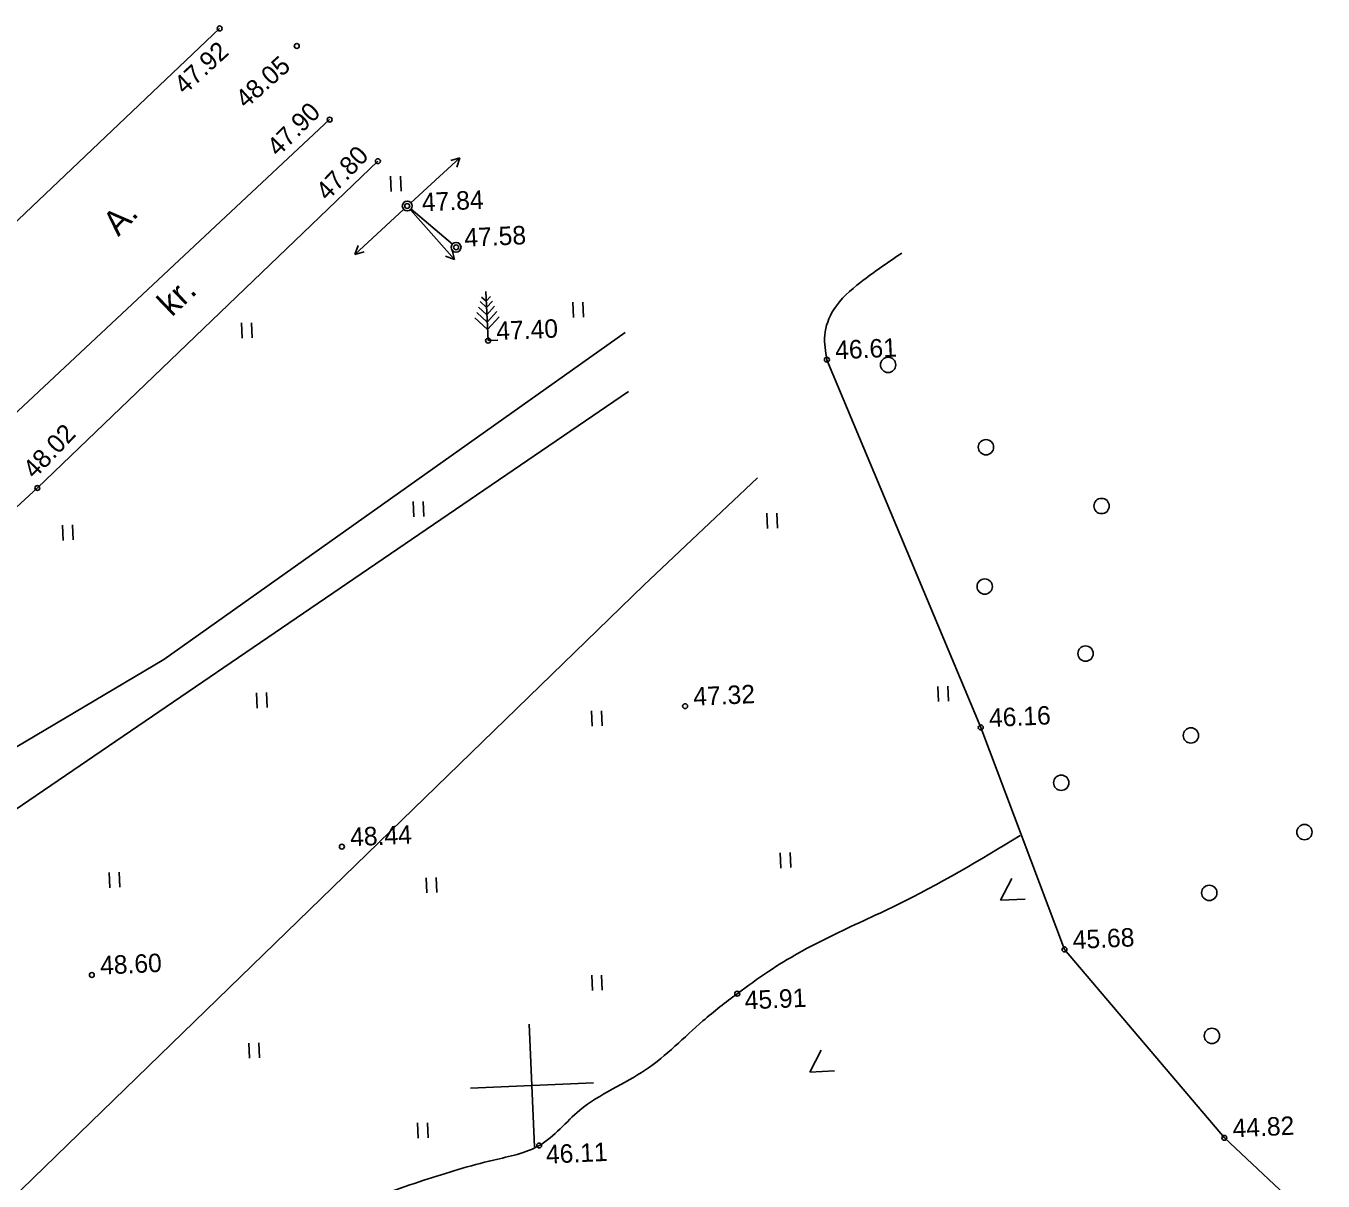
# Model space of a CAD drawing. Extents: x 641549 to 642076, y 6457469 to 6457996.
# Drawn here: x 641835.2 to 641887.9, y 6457880.5 to 6457927.4 of the extents above; entities that cross this region are included whole.
import ezdxf

# ---------------------------------------------------------------- set-up
doc = ezdxf.new("R2010")
doc.units = 0
for name, color, linetype in [('Level 10', 7, 'Continuous'), ('Level 12', 7, 'Continuous'), ('Level 20', 7, 'Continuous'), ('Level 22', 7, 'Continuous'), ('Level 30', 7, 'Continuous'), ('Level 31', 7, 'Continuous'), ('Level 41', 7, 'Continuous'), ('Level 54', 7, 'Continuous'), ('Level 58', 7, 'Continuous'), ('Level 59', 7, 'Continuous'), ('Level 61', 7, 'Continuous'), ('Level 63', 7, 'Continuous')]:
    doc.layers.add(name, color=color, linetype=linetype)

# ---------------------------------------------------------------- blocks, each defined once
blk = doc.blocks.new('KMNOOL')
at = {"layer": 'Level 12'}
for p, q in [((200, 0), (2900, 0)), ((2553.76, 176.18), (2900, 0)), ((2900, 0), (2553.76, -186.54))]:
    blk.add_line(p, q, dxfattribs=at)
blk = doc.blocks.new('KMETS')
at = {"layer": 'Level 10'}
blk.add_circle((0, 0), 311, dxfattribs=at)
blk = doc.blocks.new('KHEIN_')
at = {"layer": 'Level 41'}
for p, q in [((0, 620.11), (0, 0)), ((405.61, 608.83), (405.61, 0))]:
    blk.add_line(p, q, dxfattribs=at)

msp = doc.modelspace()

# ---------------------------------------------------------------- linework, layer by layer
at = {"layer": 'Level 10'}
for p, q in [((641853.906, 6457916.25), (641853.717, 6457916.423)), ((641853.978, 6457914.652), (641853.888, 6457916.65)), ((641853.906, 6457916.25), (641854.079, 6457916.439)), ((641853.944, 6457915.401), (641853.516, 6457915.793)), ((641853.931, 6457915.701), (641853.587, 6457916.015)), ((641853.917, 6457916), (641853.658, 6457916.238)), ((641853.917, 6457916), (641854.155, 6457916.26)), ((641853.931, 6457915.701), (641854.245, 6457916.045)), ((641853.944, 6457915.401), (641854.336, 6457915.83)), ((641853.958, 6457915.101), (641853.444, 6457915.571)), ((641853.958, 6457915.101), (641854.427, 6457915.615)), ((641854.377, 6457914.67), (641853.978, 6457914.652)), ((641853.978, 6457914.652), (641853.978, 6457914.652))]:
    msp.add_line(p, q, dxfattribs=at)
at = {"layer": 'Level 12'}
for p, q in [((641850.693, 6457920.121), (641850.693, 6457920.121)), ((641852.526, 6457918.573), (641850.846, 6457919.992)), ((641852.679, 6457918.444), (641852.679, 6457918.444))]:
    msp.add_line(p, q, dxfattribs=at)
for centre in [(641850.693, 6457920.121), (641852.679, 6457918.444)]:
    msp.add_circle(centre, 0.2, dxfattribs=at)
at = {"layer": 'Level 20'}
msp.add_lwpolyline([(641806.987, 6457853.256), (641832.666, 6457877.882), (641860.305, 6457904.712), (641864.928, 6457909.081)], dxfattribs=at)
at = {"layer": 'Level 22'}
for points in [[(641859.552, 6457914.975), (641840.809, 6457901.694), (641819.877, 6457889.297), (641806.023, 6457873.23)], [(641806.263, 6457868.234), (641826.234, 6457889.777), (641859.679, 6457912.588)]]:
    msp.add_lwpolyline(points, dxfattribs=at)
at = {"layer": 'Level 30'}
for p, q in [((641843.069, 6457927.336), (641843.069, 6457927.336)), ((641847.54, 6457923.631), (641847.54, 6457923.631)), ((641849.501, 6457921.943), (641849.501, 6457921.943)), ((641835.664, 6457908.664), (641835.664, 6457908.664))]:
    msp.add_line(p, q, dxfattribs=at)
for points in [[(641794.599, 6457890.612), (641802.079, 6457888.939), (641815.603, 6457902.069), (641829.697, 6457914.647), (641843.069, 6457927.336)], [(641847.54, 6457923.631), (641833.602, 6457910.611), (641819.826, 6457897.551), (641806.017, 6457884.068)], [(641849.501, 6457921.943), (641835.664, 6457908.664), (641821.59, 6457895.703), (641807.616, 6457881.992)]]:
    msp.add_lwpolyline(points, dxfattribs=at)
at = {"layer": 'Level 31'}
for p, q in [((641846.205, 6457926.623), (641846.205, 6457926.623)), ((641861.983, 6457899.799), (641861.983, 6457899.799)), ((641848.038, 6457894.093), (641848.038, 6457894.093)), ((641837.878, 6457888.877), (641837.878, 6457888.877)), ((641864.103, 6457888.117), (641864.103, 6457888.117)), ((641856.055, 6457881.949), (641856.055, 6457881.949))]:
    msp.add_line(p, q, dxfattribs=at)
for centre in [(641846.205, 6457926.623), (641861.983, 6457899.799), (641848.038, 6457894.093), (641837.878, 6457888.877), (641864.103, 6457888.117), (641856.055, 6457881.949)]:
    msp.add_circle(centre, 0.1, dxfattribs=at)
at = {"layer": 'Level 41'}
for p, q in [((641867.746, 6457913.875), (641867.746, 6457913.875)), ((641867.746, 6457913.875), (641873.997, 6457898.935)), ((641873.997, 6457898.935), (641873.997, 6457898.935)), ((641873.997, 6457898.935), (641877.399, 6457889.915)), ((641874.8, 6457891.916), (641875.261, 6457892.803)), ((641874.8, 6457891.916), (641875.799, 6457891.961)), ((641877.399, 6457889.915), (641877.399, 6457889.915)), ((641877.399, 6457889.915), (641883.896, 6457882.263)), ((641867.058, 6457884.936), (641867.518, 6457885.824)), ((641867.058, 6457884.936), (641868.057, 6457884.981)), ((641883.896, 6457882.263), (641883.896, 6457882.263)), ((641883.896, 6457882.263), (641892.03, 6457874.657))]:
    msp.add_line(p, q, dxfattribs=at)
for points in [[(641867.746, 6457913.875), (641867.657, 6457914.868), (641868.021, 6457915.909), (641869.118, 6457917.023), (641870.787, 6457918.205)], [(641875.601, 6457894.54), (641870.574, 6457891.714), (641867.885, 6457890.445), (641865.367, 6457889.02), (641864.103, 6457888.117), (641862.71, 6457887.015), (641860.381, 6457885.024), (641857.708, 6457883.387), (641856.055, 6457881.949), (641854.202, 6457881.359), (641851.37, 6457880.535), (641848.342, 6457879.497), (641845.802, 6457878.563), (641843.466, 6457877.638), (641842.382, 6457877.138), (641841.957, 6457876.448), (641841.124, 6457875.209), (641840.626, 6457874.449), (641839.994, 6457872.083), (641840.792, 6457869.822), (641842.244, 6457866.689), (641843.893, 6457863.728), (641844.745, 6457862.084), (641845.542, 6457860.767), (641847.261, 6457859.901), (641849.556, 6457859.614), (641852.709, 6457858.771), (641854.678, 6457858.736), (641858.714, 6457858.301), (641862.209, 6457857.145), (641866.372, 6457856.316), (641870.566, 6457855.109), (641874.25, 6457854.29), (641877.046, 6457853.185), (641878.704, 6457852.04)]]:
    msp.add_spline(points, degree=3, dxfattribs=at)
at = {"layer": 'Level 54'}
for centre in [(641846.205, 6457926.623), (641850.693, 6457920.121), (641852.679, 6457918.444), (641853.978, 6457914.652), (641861.983, 6457899.799), (641873.997, 6457898.935), (641848.038, 6457894.093), (641837.878, 6457888.877), (641864.103, 6457888.117), (641883.896, 6457882.263), (641856.055, 6457881.949)]:
    msp.add_circle(centre, 0.1, dxfattribs=at)
at = {"layer": 'Level 59'}
for centre in [(641843.069, 6457927.336), (641847.54, 6457923.631), (641849.501, 6457921.943), (641867.746, 6457913.875), (641835.664, 6457908.664), (641877.399, 6457889.915)]:
    msp.add_circle(centre, 0.1, dxfattribs=at)
at = {"layer": 'Level 61'}
for p, q in [((641855.646, 6457886.885), (641855.869, 6457881.891)), ((641855.646, 6457886.885), (641855.869, 6457881.891)), ((641853.26, 6457884.276), (641858.255, 6457884.5)), ((641853.26, 6457884.276), (641858.255, 6457884.5))]:
    msp.add_line(p, q, dxfattribs=at)

# ---------------------------------------------------------------- block references
at = {"layer": 'Level 12', "xscale": 0.0009998989885521001, "yscale": 0.0009998989885521001}
for rotation in [42.394758994924125, -137.14888987678913, -48.48640559076786]:
    msp.add_blockref('KMNOOL', (641850.693, 6457920.121), dxfattribs=dict(at, rotation=rotation))
at = {"layer": 'Level 41', "xscale": 0.0009998989885521001, "yscale": 0.0009998989885521001, "rotation": 2.563954760017547}
for name, p in [('KHEIN_', (641850.036, 6457920.71)), ('KHEIN_', (641857.448, 6457915.592)), ('KHEIN_', (641843.987, 6457914.753)), ('KMETS', (641870.234, 6457913.664)), ('KMETS', (641874.209, 6457910.322)), ('KHEIN_', (641850.96, 6457907.49)), ('KMETS', (641878.907, 6457907.932)), ('KHEIN_', (641865.332, 6457907.02)), ('KHEIN_', (641836.715, 6457906.536)), ('KMETS', (641874.157, 6457904.659)), ('KMETS', (641878.257, 6457901.935)), ('KHEIN_', (641872.278, 6457899.986)), ('KHEIN_', (641844.597, 6457899.723)), ('KHEIN_', (641858.208, 6457898.989)), ('KMETS', (641882.537, 6457898.608)), ('KMETS', (641877.268, 6457896.689)), ('KMETS', (641887.15, 6457894.683)), ('KHEIN_', (641865.871, 6457893.223)), ('KHEIN_', (641838.609, 6457892.425)), ('KHEIN_', (641851.485, 6457892.212)), ('KMETS', (641883.283, 6457892.215)), ('KHEIN_', (641858.215, 6457888.248)), ('KMETS', (641883.39, 6457886.405)), ('KHEIN_', (641844.287, 6457885.492)), ('KHEIN_', (641851.142, 6457882.245))]:
    msp.add_blockref(name, p, dxfattribs=at)

# ---------------------------------------------------------------- texts
at = {"layer": 'Level 31'}
for s, rotation, p in [('48.05', 41.7658, (641844.133, 6457924.051)), ('47.32', 2.564, (641862.332, 6457899.814)), ('48.44', 2.564, (641848.388, 6457894.108)), ('48.60', 2.564, (641838.228, 6457888.893)), ('45.91', 2.564, (641864.42, 6457887.475)), ('46.11', 2.564, (641856.344, 6457881.213))]:
    msp.add_text(s, height=0.7499, rotation=rotation, dxfattribs=at).set_placement(p)
at = {"layer": 'Level 58'}
for s, rotation, p in [('A.', 46.3769, (641838.952, 6457918.853)), ('kr.', 43.7665, (641841.128, 6457915.587))]:
    msp.add_text(s, height=0.9999, rotation=rotation, dxfattribs=at).set_placement(p)
at = {"layer": 'Level 59'}
for s, rotation, p in [('47.92', 42.4285, (641841.644, 6457924.62)), ('47.90', 45.015, (641845.445, 6457922.096)), ('47.80', 46.6636, (641847.452, 6457920.297)), ('47.84', 2.564, (641851.303, 6457919.898)), ('47.40', 2.564, (641854.327, 6457914.667)), ('46.61', 2.564, (641868.096, 6457913.891)), ('48.02', 46.5037, (641835.548, 6457908.999)), ('45.68', 2.564, (641877.748, 6457889.931))]:
    msp.add_text(s, height=0.7499, rotation=rotation, dxfattribs=at).set_placement(p)
at = {"layer": 'Level 63'}
for s, p in [('47.58', (641853.029, 6457918.46)), ('46.16', (641874.347, 6457898.951)), ('44.82', (641884.245, 6457882.279))]:
    msp.add_text(s, height=0.7499, rotation=2.564, dxfattribs=at).set_placement(p)

doc.saveas('drawing.dxf')
